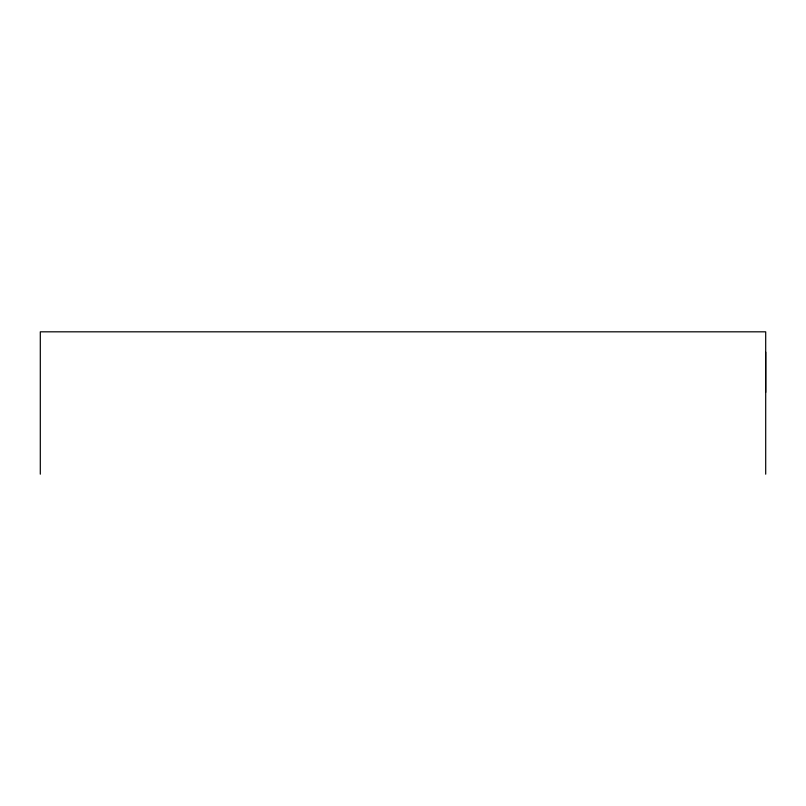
<?xml version="1.0" encoding="UTF-8"?>
<svg xmlns="http://www.w3.org/2000/svg" width="806" height="806" viewBox="0 0 806 806"><rect width="100%" height="100%" fill="white"/><g stroke="black" fill="none" stroke-linecap="round" stroke-linejoin="round"><path stroke-width="1.21" d="M765.7 392.391L765.7 352.101M765.7 474.18L765.7 331.82L40.3 331.82L40.3 474.18"/></g></svg>
